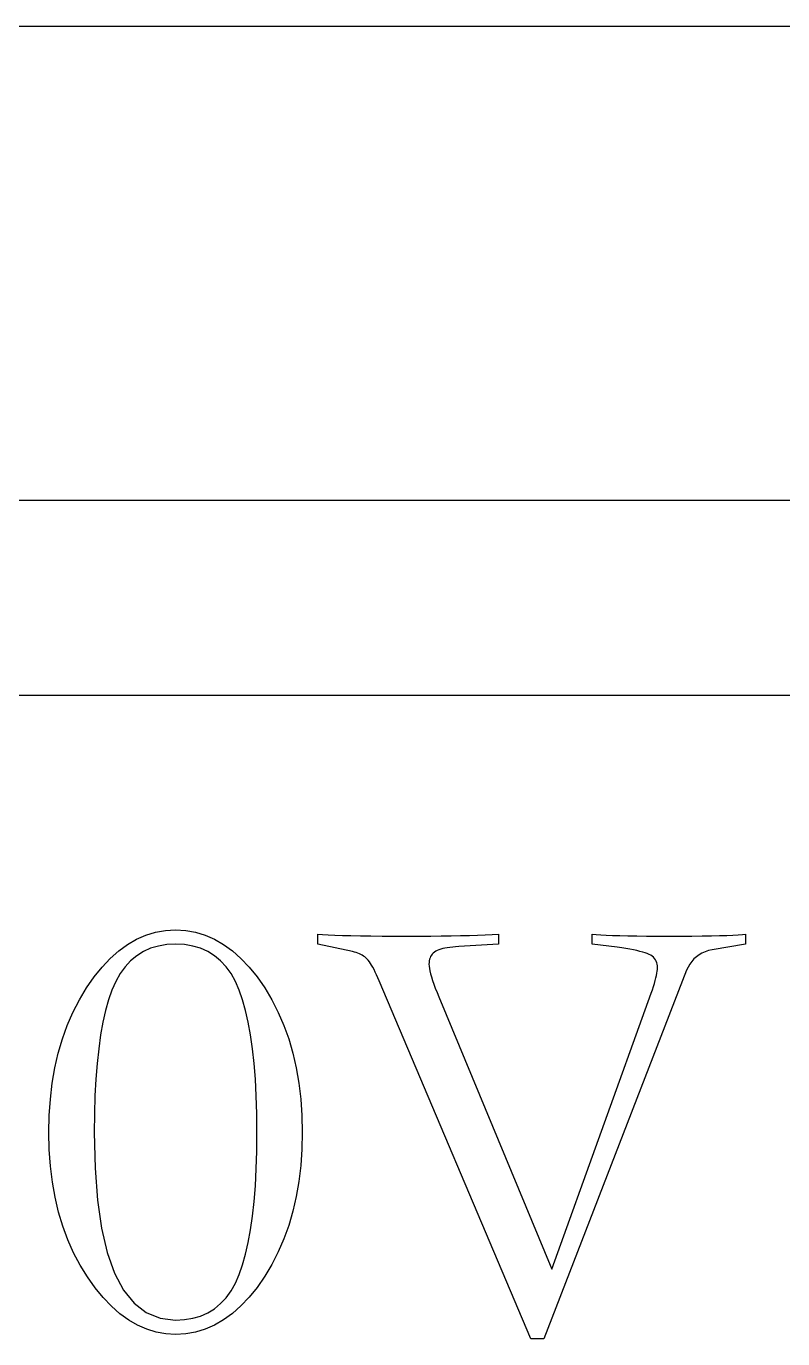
# Model space of a CAD drawing. Header units: millimetres. Extents: x -210 to 210, y -148 to 148.
# Drawn here: x -44.22 to -41, y -59.08 to -53.5 of the extents above; entities that cross this region are included whole.
import ezdxf

# ---------------------------------------------------------------- set-up
doc = ezdxf.new("R2010")
doc.units = ezdxf.units.MM
doc.layers.get('0').update_dxf_attribs({"lineweight": 18})

msp = doc.modelspace()

# ---------------------------------------------------------------- linework, layer by layer
at = {"color": 7, "lineweight": 30}
msp.add_line((-57.4915, -53.5037), (-23.9915, -53.5037), dxfattribs=at)
at = {"color": 7, "lineweight": 30, "ltscale": 0.379079}
msp.add_line((-48.2963, -55.5172), (-33.1331, -55.5172), dxfattribs=at)
at = {"color": 7, "lineweight": 30, "ltscale": 0.375}
msp.add_line((-48.2415, -56.3447), (-33.2415, -56.3447), dxfattribs=at)
at = {"color": 7, "lineweight": 30, "ltscale": 0.001082}
for p, q in [((-43.7475, -57.3817), (-43.7079, -57.3645)), ((-43.625, -57.3447), (-43.5818, -57.3422)), ((-43.5818, -57.3422), (-43.5385, -57.3447)), ((-43.4557, -57.3645), (-43.416, -57.3817)), ((-41.3867, -57.3683), (-41.3434, -57.3679)), ((-43.416, -59.0211), (-43.4557, -59.0383)), ((-43.5385, -59.0581), (-43.5818, -59.0606))]:
    msp.add_line(p, q, dxfattribs=at)
at = {"color": 7, "lineweight": 30, "ltscale": 0.001066}
for p, q in [((-43.7079, -57.3645), (-43.667, -57.3521)), ((-43.4965, -57.3521), (-43.4557, -57.3645)), ((-43.4557, -59.0383), (-43.4965, -59.0507))]:
    msp.add_line(p, q, dxfattribs=at)
at = {"color": 7, "lineweight": 30, "ltscale": 0.001067}
for p, q in [((-43.667, -57.3521), (-43.625, -57.3447)), ((-43.5385, -57.3447), (-43.4965, -57.3521)), ((-43.4965, -59.0507), (-43.5385, -59.0581))]:
    msp.add_line(p, q, dxfattribs=at)
at = {"color": 7, "lineweight": 30, "ltscale": 0.001056}
for p, q in [((-42.9773, -57.403), (-42.9773, -57.3607)), ((-42.2092, -57.3607), (-42.2092, -57.403)), ((-41.8106, -57.403), (-41.8106, -57.3607)), ((-41.1587, -57.3607), (-41.1587, -57.403))]:
    msp.add_line(p, q, dxfattribs=at)
at = {"color": 7, "lineweight": 30, "ltscale": 0.000500375}
msp.add_line((-42.9773, -57.3607), (-42.9573, -57.3622), dxfattribs=at)
at = {"color": 7, "lineweight": 30, "ltscale": 0.000602143}
msp.add_line((-42.9573, -57.3622), (-42.9333, -57.3636), dxfattribs=at)
at = {"color": 7, "lineweight": 30, "ltscale": 0.000704051}
msp.add_line((-42.9333, -57.3636), (-42.9052, -57.3648), dxfattribs=at)
at = {"color": 7, "lineweight": 30, "ltscale": 0.00080455}
msp.add_line((-42.9052, -57.3648), (-42.873, -57.3658), dxfattribs=at)
at = {"color": 7, "lineweight": 30, "ltscale": 0.00090587}
msp.add_line((-42.873, -57.3658), (-42.8368, -57.3666), dxfattribs=at)
at = {"color": 7, "lineweight": 30, "ltscale": 0.001008}
msp.add_line((-42.8368, -57.3666), (-42.7964, -57.3674), dxfattribs=at)
at = {"color": 7, "lineweight": 30, "ltscale": 0.001109}
msp.add_line((-42.7964, -57.3674), (-42.7521, -57.3679), dxfattribs=at)
at = {"color": 7, "lineweight": 30, "ltscale": 0.001211}
msp.add_line((-42.7521, -57.3679), (-42.7036, -57.3683), dxfattribs=at)
at = {"color": 7, "lineweight": 30, "ltscale": 0.001312}
msp.add_line((-42.7036, -57.3683), (-42.6512, -57.3686), dxfattribs=at)
at = {"color": 7, "lineweight": 30, "ltscale": 0.001414}
msp.add_line((-42.6512, -57.3686), (-42.5946, -57.3686), dxfattribs=at)
at = {"color": 7, "lineweight": 30, "ltscale": 0.001248}
msp.add_line((-42.5946, -57.3686), (-42.5446, -57.3686), dxfattribs=at)
at = {"color": 7, "lineweight": 30, "ltscale": 0.001186}
msp.add_line((-42.5446, -57.3686), (-42.4972, -57.3683), dxfattribs=at)
at = {"color": 7, "lineweight": 30, "ltscale": 0.001122}
msp.add_line((-42.4972, -57.3683), (-42.4524, -57.3679), dxfattribs=at)
at = {"color": 7, "lineweight": 30, "ltscale": 0.001059}
msp.add_line((-42.4524, -57.3679), (-42.41, -57.3674), dxfattribs=at)
at = {"color": 7, "lineweight": 30, "ltscale": 0.000995035}
msp.add_line((-42.41, -57.3674), (-42.3702, -57.3666), dxfattribs=at)
at = {"color": 7, "lineweight": 30, "ltscale": 0.000931803}
msp.add_line((-42.3702, -57.3666), (-42.3329, -57.3658), dxfattribs=at)
at = {"color": 7, "lineweight": 30, "ltscale": 0.000868607}
msp.add_line((-42.3329, -57.3658), (-42.2982, -57.3648), dxfattribs=at)
at = {"color": 7, "lineweight": 30, "ltscale": 0.000806206}
msp.add_line((-42.2982, -57.3648), (-42.266, -57.3636), dxfattribs=at)
at = {"color": 7, "lineweight": 30, "ltscale": 0.000742345}
msp.add_line((-42.266, -57.3636), (-42.2363, -57.3622), dxfattribs=at)
at = {"color": 7, "lineweight": 30, "ltscale": 0.000679293}
msp.add_line((-42.2363, -57.3622), (-42.2092, -57.3607), dxfattribs=at)
at = {"color": 7, "lineweight": 30, "ltscale": 0.000403821}
msp.add_line((-41.8106, -57.3607), (-41.7946, -57.3622), dxfattribs=at)
at = {"color": 7, "lineweight": 30, "ltscale": 0.000494014}
msp.add_line((-41.7946, -57.3622), (-41.7748, -57.3636), dxfattribs=at)
at = {"color": 7, "lineweight": 30, "ltscale": 0.000584397}
msp.add_line((-41.7748, -57.3636), (-41.7515, -57.3648), dxfattribs=at)
at = {"color": 7, "lineweight": 30, "ltscale": 0.000675692}
msp.add_line((-41.7515, -57.3648), (-41.7245, -57.3658), dxfattribs=at)
at = {"color": 7, "lineweight": 30, "ltscale": 0.0007663}
msp.add_line((-41.7245, -57.3658), (-41.6938, -57.3666), dxfattribs=at)
at = {"color": 7, "lineweight": 30, "ltscale": 0.000857731}
msp.add_line((-41.6938, -57.3666), (-41.6595, -57.3674), dxfattribs=at)
at = {"color": 7, "lineweight": 30, "ltscale": 0.000948433}
msp.add_line((-41.6595, -57.3674), (-41.6216, -57.3679), dxfattribs=at)
at = {"color": 7, "lineweight": 30, "ltscale": 0.001039}
msp.add_line((-41.6216, -57.3679), (-41.58, -57.3683), dxfattribs=at)
at = {"color": 7, "lineweight": 30, "ltscale": 0.001131}
msp.add_line((-41.58, -57.3683), (-41.5348, -57.3686), dxfattribs=at)
at = {"color": 7, "lineweight": 30, "ltscale": 0.001221}
msp.add_line((-41.5348, -57.3686), (-41.486, -57.3686), dxfattribs=at)
at = {"color": 7, "lineweight": 30, "ltscale": 0.001293}
msp.add_line((-41.486, -57.3686), (-41.4342, -57.3686), dxfattribs=at)
at = {"color": 7, "lineweight": 30, "ltscale": 0.001188}
msp.add_line((-41.4342, -57.3686), (-41.3867, -57.3683), dxfattribs=at)
at = {"color": 7, "lineweight": 30, "ltscale": 0.000976659}
msp.add_line((-41.3434, -57.3679), (-41.3044, -57.3674), dxfattribs=at)
at = {"color": 7, "lineweight": 30, "ltscale": 0.000871461}
msp.add_line((-41.3044, -57.3674), (-41.2695, -57.3666), dxfattribs=at)
at = {"color": 7, "lineweight": 30, "ltscale": 0.000765537}
msp.add_line((-41.2695, -57.3666), (-41.2389, -57.3658), dxfattribs=at)
at = {"color": 7, "lineweight": 30, "ltscale": 0.000660445}
msp.add_line((-41.2389, -57.3658), (-41.2125, -57.3648), dxfattribs=at)
at = {"color": 7, "lineweight": 30, "ltscale": 0.000555444}
msp.add_line((-41.2125, -57.3648), (-41.1903, -57.3636), dxfattribs=at)
at = {"color": 7, "lineweight": 30, "ltscale": 0.000449877}
msp.add_line((-41.1903, -57.3636), (-41.1724, -57.3622), dxfattribs=at)
at = {"color": 7, "lineweight": 30, "ltscale": 0.000345373}
msp.add_line((-41.1724, -57.3622), (-41.1587, -57.3607), dxfattribs=at)
at = {"color": 7, "lineweight": 30, "ltscale": 0.001153}
for p, q in [((-43.8233, -57.4311), (-43.786, -57.4039)), ((-43.3775, -57.4039), (-43.3402, -57.4311)), ((-43.3402, -58.9717), (-43.3775, -58.9989))]:
    msp.add_line(p, q, dxfattribs=at)
at = {"color": 7, "lineweight": 30, "ltscale": 0.00111}
for p, q in [((-43.786, -57.4039), (-43.7475, -57.3817)), ((-43.416, -57.3817), (-43.3775, -57.4039)), ((-43.3775, -58.9989), (-43.416, -59.0211))]:
    msp.add_line(p, q, dxfattribs=at)
at = {"color": 7, "lineweight": 30, "ltscale": 0.000839486}
for p, q in [((-43.6881, -57.4205), (-43.7188, -57.4342)), ((-43.4447, -57.4342), (-43.4754, -57.4205))]:
    msp.add_line(p, q, dxfattribs=at)
at = {"color": 7, "lineweight": 30, "ltscale": 0.000861578}
for p, q in [((-43.6551, -57.4108), (-43.6881, -57.4205)), ((-43.4754, -57.4205), (-43.5084, -57.4108))]:
    msp.add_line(p, q, dxfattribs=at)
at = {"color": 7, "lineweight": 30, "ltscale": 0.000898556}
for p, q in [((-43.6196, -57.4049), (-43.6551, -57.4108)), ((-43.5084, -57.4108), (-43.5439, -57.4049))]:
    msp.add_line(p, q, dxfattribs=at)
at = {"color": 7, "lineweight": 30, "ltscale": 0.000948066}
for p, q in [((-43.5818, -57.403), (-43.6196, -57.4049)), ((-43.5439, -57.4049), (-43.5818, -57.403))]:
    msp.add_line(p, q, dxfattribs=at)
at = {"color": 7, "lineweight": 30, "ltscale": 0.003779}
msp.add_line((-42.8295, -57.4346), (-42.9773, -57.403), dxfattribs=at)
at = {"color": 7, "lineweight": 30, "ltscale": 0.000205996}
msp.add_line((-42.4548, -57.4243), (-42.4626, -57.427), dxfattribs=at)
at = {"color": 7, "lineweight": 30, "ltscale": 0.000222697}
msp.add_line((-42.4462, -57.4219), (-42.4548, -57.4243), dxfattribs=at)
at = {"color": 7, "lineweight": 30, "ltscale": 0.000240192}
msp.add_line((-42.4369, -57.4198), (-42.4462, -57.4219), dxfattribs=at)
at = {"color": 7, "lineweight": 30, "ltscale": 0.00025815}
msp.add_line((-42.4267, -57.4179), (-42.4369, -57.4198), dxfattribs=at)
at = {"color": 7, "lineweight": 30, "ltscale": 0.000276618}
msp.add_line((-42.4157, -57.4164), (-42.4267, -57.4179), dxfattribs=at)
at = {"color": 7, "lineweight": 30, "ltscale": 0.000295393}
msp.add_line((-42.404, -57.4151), (-42.4157, -57.4164), dxfattribs=at)
at = {"color": 7, "lineweight": 30, "ltscale": 0.000314488}
msp.add_line((-42.3914, -57.4142), (-42.404, -57.4151), dxfattribs=at)
at = {"color": 7, "lineweight": 30, "ltscale": 0.000333074}
msp.add_line((-42.3781, -57.4135), (-42.3914, -57.4142), dxfattribs=at)
at = {"color": 7, "lineweight": 30, "ltscale": 0.004232}
msp.add_line((-42.2092, -57.403), (-42.3781, -57.4135), dxfattribs=at)
at = {"color": 7, "lineweight": 30, "ltscale": 0.00266}
msp.add_line((-41.705, -57.4161), (-41.8106, -57.403), dxfattribs=at)
at = {"color": 7, "lineweight": 30, "ltscale": 0.000489852}
msp.add_line((-41.6856, -57.4188), (-41.705, -57.4161), dxfattribs=at)
at = {"color": 7, "lineweight": 30, "ltscale": 0.000458387}
msp.add_line((-41.6675, -57.4216), (-41.6856, -57.4188), dxfattribs=at)
at = {"color": 7, "lineweight": 30, "ltscale": 0.000426325}
msp.add_line((-41.6507, -57.4244), (-41.6675, -57.4216), dxfattribs=at)
at = {"color": 7, "lineweight": 30, "ltscale": 0.000395112}
msp.add_line((-41.6352, -57.4273), (-41.6507, -57.4244), dxfattribs=at)
at = {"color": 7, "lineweight": 30, "ltscale": 0.003613}
msp.add_line((-41.1587, -57.403), (-41.3012, -57.4267), dxfattribs=at)
at = {"color": 7, "lineweight": 30, "ltscale": 0.001271}
for p, q in [((-43.8943, -57.5002), (-43.8594, -57.4632)), ((-43.2841, -58.7196), (-43.2728, -58.6701))]:
    msp.add_line(p, q, dxfattribs=at)
at = {"color": 7, "lineweight": 30, "ltscale": 0.001207}
for p, q in [((-43.8594, -57.4632), (-43.8233, -57.4311)), ((-43.3402, -57.4311), (-43.3041, -57.4632)), ((-43.3041, -58.9396), (-43.3402, -58.9717))]:
    msp.add_line(p, q, dxfattribs=at)
at = {"color": 7, "lineweight": 30, "ltscale": 0.000863858}
for p, q in [((-43.7729, -57.4733), (-43.7964, -57.4987)), ((-43.3672, -57.4987), (-43.3906, -57.4733))]:
    msp.add_line(p, q, dxfattribs=at)
at = {"color": 7, "lineweight": 30, "ltscale": 0.000840869}
msp.add_line((-43.747, -57.4518), (-43.7729, -57.4733), dxfattribs=at)
at = {"color": 7, "lineweight": 30, "ltscale": 0.000831359}
msp.add_line((-43.7188, -57.4342), (-43.747, -57.4518), dxfattribs=at)
at = {"color": 7, "lineweight": 30, "ltscale": 0.000832007}
msp.add_line((-43.4164, -57.4518), (-43.4447, -57.4342), dxfattribs=at)
at = {"color": 7, "lineweight": 30, "ltscale": 0.000840282}
msp.add_line((-43.3906, -57.4733), (-43.4164, -57.4518), dxfattribs=at)
at = {"color": 7, "lineweight": 30, "ltscale": 0.001272}
for p, q in [((-43.3041, -57.4632), (-43.2692, -57.5002)), ((-43.2692, -58.9026), (-43.3041, -58.9396))]:
    msp.add_line(p, q, dxfattribs=at)
at = {"color": 7, "lineweight": 30, "ltscale": 0.000198648}
msp.add_line((-42.8217, -57.4364), (-42.8295, -57.4346), dxfattribs=at)
at = {"color": 7, "lineweight": 30, "ltscale": 0.000192363}
msp.add_line((-42.8143, -57.4384), (-42.8217, -57.4364), dxfattribs=at)
at = {"color": 7, "lineweight": 30, "ltscale": 0.000185954}
msp.add_line((-42.8073, -57.4408), (-42.8143, -57.4384), dxfattribs=at)
at = {"color": 7, "lineweight": 30, "ltscale": 0.000180918}
msp.add_line((-42.8006, -57.4435), (-42.8073, -57.4408), dxfattribs=at)
at = {"color": 7, "lineweight": 30, "ltscale": 0.000176276}
msp.add_line((-42.7942, -57.4465), (-42.8006, -57.4435), dxfattribs=at)
at = {"color": 7, "lineweight": 30, "ltscale": 0.00017244}
msp.add_line((-42.7881, -57.4498), (-42.7942, -57.4465), dxfattribs=at)
at = {"color": 7, "lineweight": 30, "ltscale": 0.000168567}
msp.add_line((-42.7825, -57.4535), (-42.7881, -57.4498), dxfattribs=at)
at = {"color": 7, "lineweight": 30, "ltscale": 0.000166209}
msp.add_line((-42.7771, -57.4574), (-42.7825, -57.4535), dxfattribs=at)
at = {"color": 7, "lineweight": 30, "ltscale": 0.000164512}
msp.add_line((-42.7721, -57.4617), (-42.7771, -57.4574), dxfattribs=at)
at = {"color": 7, "lineweight": 30, "ltscale": 0.000163871}
msp.add_line((-42.7675, -57.4663), (-42.7721, -57.4617), dxfattribs=at)
at = {"color": 7, "lineweight": 30, "ltscale": 0.00017261}
msp.add_line((-42.7629, -57.4715), (-42.7675, -57.4663), dxfattribs=at)
at = {"color": 7, "lineweight": 30, "ltscale": 0.00019243}
msp.add_line((-42.7582, -57.4776), (-42.7629, -57.4715), dxfattribs=at)
at = {"color": 7, "lineweight": 30, "ltscale": 0.000211988}
msp.add_line((-42.7534, -57.4846), (-42.7582, -57.4776), dxfattribs=at)
at = {"color": 7, "lineweight": 30, "ltscale": 0.000179803}
msp.add_line((-42.5045, -57.4802), (-42.5048, -57.4874), dxfattribs=at)
at = {"color": 7, "lineweight": 30, "ltscale": 0.000171379}
msp.add_line((-42.5037, -57.4734), (-42.5045, -57.4802), dxfattribs=at)
at = {"color": 7, "lineweight": 30, "ltscale": 0.000163995}
msp.add_line((-42.5022, -57.467), (-42.5037, -57.4734), dxfattribs=at)
at = {"color": 7, "lineweight": 30, "ltscale": 0.000158573}
msp.add_line((-42.5002, -57.461), (-42.5022, -57.467), dxfattribs=at)
at = {"color": 7, "lineweight": 30, "ltscale": 0.000154785}
msp.add_line((-42.4976, -57.4554), (-42.5002, -57.461), dxfattribs=at)
at = {"color": 7, "lineweight": 30, "ltscale": 0.000152697}
msp.add_line((-42.4944, -57.4502), (-42.4976, -57.4554), dxfattribs=at)
at = {"color": 7, "lineweight": 30, "ltscale": 0.000153235}
msp.add_line((-42.4906, -57.4454), (-42.4944, -57.4502), dxfattribs=at)
at = {"color": 7, "lineweight": 30, "ltscale": 0.000155238}
msp.add_line((-42.4862, -57.441), (-42.4906, -57.4454), dxfattribs=at)
at = {"color": 7, "lineweight": 30, "ltscale": 0.000158719}
msp.add_line((-42.4813, -57.4369), (-42.4862, -57.441), dxfattribs=at)
at = {"color": 7, "lineweight": 30, "ltscale": 0.000165264}
msp.add_line((-42.4758, -57.4333), (-42.4813, -57.4369), dxfattribs=at)
at = {"color": 7, "lineweight": 30, "ltscale": 0.000175342}
msp.add_line((-42.4696, -57.43), (-42.4758, -57.4333), dxfattribs=at)
at = {"color": 7, "lineweight": 30, "ltscale": 0.000190741}
msp.add_line((-42.4626, -57.427), (-42.4696, -57.43), dxfattribs=at)
at = {"color": 7, "lineweight": 30, "ltscale": 0.000364053}
msp.add_line((-41.6209, -57.4303), (-41.6352, -57.4273), dxfattribs=at)
at = {"color": 7, "lineweight": 30, "ltscale": 0.000332537}
msp.add_line((-41.608, -57.4334), (-41.6209, -57.4303), dxfattribs=at)
at = {"color": 7, "lineweight": 30, "ltscale": 0.000301901}
msp.add_line((-41.5963, -57.4366), (-41.608, -57.4334), dxfattribs=at)
at = {"color": 7, "lineweight": 30, "ltscale": 0.000270985}
msp.add_line((-41.586, -57.4398), (-41.5963, -57.4366), dxfattribs=at)
at = {"color": 7, "lineweight": 30, "ltscale": 0.00024124}
msp.add_line((-41.5769, -57.4431), (-41.586, -57.4398), dxfattribs=at)
at = {"color": 7, "lineweight": 30, "ltscale": 0.000212258}
msp.add_line((-41.5691, -57.4465), (-41.5769, -57.4431), dxfattribs=at)
at = {"color": 7, "lineweight": 30, "ltscale": 0.000192442}
msp.add_line((-41.5623, -57.4502), (-41.5691, -57.4465), dxfattribs=at)
at = {"color": 7, "lineweight": 30, "ltscale": 0.000182619}
msp.add_line((-41.5563, -57.4543), (-41.5623, -57.4502), dxfattribs=at)
at = {"color": 7, "lineweight": 30, "ltscale": 0.000176058}
msp.add_line((-41.5509, -57.4588), (-41.5563, -57.4543), dxfattribs=at)
at = {"color": 7, "lineweight": 30, "ltscale": 0.000170081}
msp.add_line((-41.5463, -57.4638), (-41.5509, -57.4588), dxfattribs=at)
at = {"color": 7, "lineweight": 30, "ltscale": 0.000168026}
msp.add_line((-41.5424, -57.4693), (-41.5463, -57.4638), dxfattribs=at)
at = {"color": 7, "lineweight": 30, "ltscale": 0.000167796}
msp.add_line((-41.5392, -57.4752), (-41.5424, -57.4693), dxfattribs=at)
at = {"color": 7, "lineweight": 30, "ltscale": 0.000170578}
msp.add_line((-41.5367, -57.4815), (-41.5392, -57.4752), dxfattribs=at)
at = {"color": 7, "lineweight": 30, "ltscale": 0.000175611}
msp.add_line((-41.5349, -57.4883), (-41.5367, -57.4815), dxfattribs=at)
at = {"color": 7, "lineweight": 30, "ltscale": 0.000354659}
msp.add_line((-41.3875, -57.476), (-41.3958, -57.4875), dxfattribs=at)
at = {"color": 7, "lineweight": 30, "ltscale": 0.000348334}
msp.add_line((-41.3782, -57.4657), (-41.3875, -57.476), dxfattribs=at)
at = {"color": 7, "lineweight": 30, "ltscale": 0.000346704}
msp.add_line((-41.3679, -57.4564), (-41.3782, -57.4657), dxfattribs=at)
at = {"color": 7, "lineweight": 30, "ltscale": 0.000348842}
msp.add_line((-41.3565, -57.4482), (-41.3679, -57.4564), dxfattribs=at)
at = {"color": 7, "lineweight": 30, "ltscale": 0.000355055}
msp.add_line((-41.3442, -57.4412), (-41.3565, -57.4482), dxfattribs=at)
at = {"color": 7, "lineweight": 30, "ltscale": 0.000364937}
msp.add_line((-41.3309, -57.4353), (-41.3442, -57.4412), dxfattribs=at)
at = {"color": 7, "lineweight": 30, "ltscale": 0.000377639}
msp.add_line((-41.3166, -57.4304), (-41.3309, -57.4353), dxfattribs=at)
at = {"color": 7, "lineweight": 30, "ltscale": 0.000394885}
msp.add_line((-41.3012, -57.4267), (-41.3166, -57.4304), dxfattribs=at)
at = {"color": 7, "lineweight": 30, "ltscale": 0.001346}
for p, q in [((-43.928, -57.5421), (-43.8943, -57.5002)), ((-43.2692, -57.5002), (-43.2355, -57.5421)), ((-43.2355, -58.8607), (-43.2692, -58.9026))]:
    msp.add_line(p, q, dxfattribs=at)
at = {"color": 7, "lineweight": 30, "ltscale": 0.000952181}
for p, q in [((-43.8174, -57.528), (-43.8361, -57.5612)), ((-43.3275, -57.5612), (-43.3461, -57.528))]:
    msp.add_line(p, q, dxfattribs=at)
at = {"color": 7, "lineweight": 30, "ltscale": 0.00090198}
for p, q in [((-43.7964, -57.4987), (-43.8174, -57.528)), ((-43.3461, -57.528), (-43.3672, -57.4987))]:
    msp.add_line(p, q, dxfattribs=at)
at = {"color": 7, "lineweight": 30, "ltscale": 0.000233154}
msp.add_line((-42.7484, -57.4925), (-42.7534, -57.4846), dxfattribs=at)
at = {"color": 7, "lineweight": 30, "ltscale": 0.000253613}
msp.add_line((-42.7434, -57.5013), (-42.7484, -57.4925), dxfattribs=at)
at = {"color": 7, "lineweight": 30, "ltscale": 0.0002753}
msp.add_line((-42.7382, -57.511), (-42.7434, -57.5013), dxfattribs=at)
at = {"color": 7, "lineweight": 30, "ltscale": 0.000296332}
msp.add_line((-42.7328, -57.5215), (-42.7382, -57.511), dxfattribs=at)
at = {"color": 7, "lineweight": 30, "ltscale": 0.000317714}
msp.add_line((-42.7274, -57.533), (-42.7328, -57.5215), dxfattribs=at)
at = {"color": 7, "lineweight": 30, "ltscale": 0.000339906}
msp.add_line((-42.7217, -57.5454), (-42.7274, -57.533), dxfattribs=at)
at = {"color": 7, "lineweight": 30, "ltscale": 0.000213509}
msp.add_line((-42.5048, -57.4874), (-42.5044, -57.4959), dxfattribs=at)
at = {"color": 7, "lineweight": 30, "ltscale": 0.000245569}
msp.add_line((-42.5044, -57.4959), (-42.5031, -57.5057), dxfattribs=at)
at = {"color": 7, "lineweight": 30, "ltscale": 0.000278721}
msp.add_line((-42.5031, -57.5057), (-42.501, -57.5166), dxfattribs=at)
at = {"color": 7, "lineweight": 30, "ltscale": 0.000313094}
msp.add_line((-42.501, -57.5166), (-42.4981, -57.5288), dxfattribs=at)
at = {"color": 7, "lineweight": 30, "ltscale": 0.000347876}
msp.add_line((-42.4981, -57.5288), (-42.4943, -57.5422), dxfattribs=at)
at = {"color": 7, "lineweight": 30, "ltscale": 0.041971}
msp.add_line((-41.4094, -57.5138), (-42.0165, -59.079), dxfattribs=at)
at = {"color": 7, "lineweight": 30, "ltscale": 0.000266138}
msp.add_line((-41.5401, -57.5461), (-41.5377, -57.5358), dxfattribs=at)
at = {"color": 7, "lineweight": 30, "ltscale": 0.000241421}
msp.add_line((-41.5377, -57.5358), (-41.5359, -57.5263), dxfattribs=at)
at = {"color": 7, "lineweight": 30, "ltscale": 0.000216882}
msp.add_line((-41.5359, -57.5263), (-41.5345, -57.5177), dxfattribs=at)
at = {"color": 7, "lineweight": 30, "ltscale": 0.000183155}
msp.add_line((-41.5338, -57.4956), (-41.5349, -57.4883), dxfattribs=at)
at = {"color": 7, "lineweight": 30, "ltscale": 0.000193092}
msp.add_line((-41.5345, -57.5177), (-41.5338, -57.51), dxfattribs=at)
at = {"color": 7, "lineweight": 30, "ltscale": 0.000192479}
msp.add_line((-41.5335, -57.5032), (-41.5338, -57.4956), dxfattribs=at)
at = {"color": 7, "lineweight": 30, "ltscale": 0.000169702}
msp.add_line((-41.5338, -57.51), (-41.5335, -57.5032), dxfattribs=at)
at = {"color": 7, "lineweight": 30, "ltscale": 0.000377038}
msp.add_line((-41.4031, -57.5001), (-41.4094, -57.5138), dxfattribs=at)
at = {"color": 7, "lineweight": 30, "ltscale": 0.000363886}
msp.add_line((-41.3958, -57.4875), (-41.4031, -57.5001), dxfattribs=at)
at = {"color": 7, "lineweight": 30, "ltscale": 0.001474}
for p, q in [((-43.9909, -57.6396), (-43.9605, -57.589)), ((-43.203, -57.589), (-43.1726, -57.6396)), ((-43.9566, -58.8164), (-43.9877, -58.7663))]:
    msp.add_line(p, q, dxfattribs=at)
at = {"color": 7, "lineweight": 30, "ltscale": 0.001427}
for p, q in [((-43.9605, -57.589), (-43.928, -57.5421)), ((-43.2355, -57.5421), (-43.203, -57.589)), ((-43.203, -58.8138), (-43.2355, -58.8607))]:
    msp.add_line(p, q, dxfattribs=at)
at = {"color": 7, "lineweight": 30, "ltscale": 0.001013}
for p, q in [((-43.8361, -57.5612), (-43.8523, -57.5983)), ((-43.3112, -57.5983), (-43.3275, -57.5612))]:
    msp.add_line(p, q, dxfattribs=at)
at = {"color": 7, "lineweight": 30, "ltscale": 0.000361722}
msp.add_line((-42.716, -57.5587), (-42.7217, -57.5454), dxfattribs=at)
at = {"color": 7, "lineweight": 30, "ltscale": 0.041279}
msp.add_line((-42.072, -59.079), (-42.716, -57.5587), dxfattribs=at)
at = {"color": 7, "lineweight": 30, "ltscale": 0.000382861}
msp.add_line((-42.4943, -57.5422), (-42.4896, -57.5568), dxfattribs=at)
at = {"color": 7, "lineweight": 30, "ltscale": 0.000418383}
msp.add_line((-42.4896, -57.5568), (-42.4841, -57.5726), dxfattribs=at)
at = {"color": 7, "lineweight": 30, "ltscale": 0.000454069}
msp.add_line((-42.4841, -57.5726), (-42.4778, -57.5896), dxfattribs=at)
at = {"color": 7, "lineweight": 30, "ltscale": 0.000490127}
msp.add_line((-42.4778, -57.5896), (-42.4706, -57.6078), dxfattribs=at)
at = {"color": 7, "lineweight": 30, "ltscale": 0.000366802}
msp.add_line((-41.5549, -57.5966), (-41.5504, -57.5826), dxfattribs=at)
at = {"color": 7, "lineweight": 30, "ltscale": 0.000341269}
msp.add_line((-41.5504, -57.5826), (-41.5464, -57.5696), dxfattribs=at)
at = {"color": 7, "lineweight": 30, "ltscale": 0.000315811}
msp.add_line((-41.5464, -57.5696), (-41.543, -57.5574), dxfattribs=at)
at = {"color": 7, "lineweight": 30, "ltscale": 0.000291074}
msp.add_line((-41.543, -57.5574), (-41.5401, -57.5461), dxfattribs=at)
at = {"color": 7, "lineweight": 30, "ltscale": 0.001488}
for p, q in [((-44.018, -57.6926), (-43.9909, -57.6396)), ((-43.1726, -57.6396), (-43.1455, -57.6926))]:
    msp.add_line(p, q, dxfattribs=at)
at = {"color": 7, "lineweight": 30, "ltscale": 0.001181}
for p, q in [((-43.8666, -57.6395), (-43.8794, -57.685)), ((-43.2841, -57.685), (-43.2969, -57.6395))]:
    msp.add_line(p, q, dxfattribs=at)
at = {"color": 7, "lineweight": 30, "ltscale": 0.001091}
msp.add_line((-43.8523, -57.5983), (-43.8666, -57.6395), dxfattribs=at)
at = {"color": 7, "lineweight": 30, "ltscale": 0.00109}
msp.add_line((-43.2969, -57.6395), (-43.3112, -57.5983), dxfattribs=at)
at = {"color": 7, "lineweight": 30, "ltscale": 0.000526138}
msp.add_line((-42.4706, -57.6078), (-42.4626, -57.6273), dxfattribs=at)
at = {"color": 7, "lineweight": 30, "ltscale": 0.031299}
msp.add_line((-42.4626, -57.6273), (-41.9822, -58.7834), dxfattribs=at)
at = {"color": 7, "lineweight": 30, "ltscale": 0.031143}
msp.add_line((-41.9822, -58.7834), (-41.5599, -57.6115), dxfattribs=at)
at = {"color": 7, "lineweight": 30, "ltscale": 0.000391873}
msp.add_line((-41.5599, -57.6115), (-41.5549, -57.5966), dxfattribs=at)
at = {"color": 7, "lineweight": 30, "ltscale": 0.001508}
for p, q in [((-44.042, -57.7479), (-44.018, -57.6926)), ((-43.1455, -57.6926), (-43.1216, -57.7479)), ((-44.0155, -58.7137), (-44.04, -58.6586))]:
    msp.add_line(p, q, dxfattribs=at)
at = {"color": 7, "lineweight": 30, "ltscale": 0.001275}
for p, q in [((-43.8794, -57.685), (-43.8907, -57.7347)), ((-43.2728, -57.7347), (-43.2841, -57.685))]:
    msp.add_line(p, q, dxfattribs=at)
at = {"color": 7, "lineweight": 30, "ltscale": 0.001534}
msp.add_line((-44.0627, -57.8057), (-44.042, -57.7479), dxfattribs=at)
at = {"color": 7, "lineweight": 30, "ltscale": 0.001373}
for p, q in [((-43.8907, -57.7347), (-43.9005, -57.7887)), ((-43.2631, -57.7887), (-43.2728, -57.7347))]:
    msp.add_line(p, q, dxfattribs=at)
at = {"color": 7, "lineweight": 30, "ltscale": 0.001535}
for p, q in [((-43.1216, -57.7479), (-43.1008, -57.8057)), ((-44.04, -58.6586), (-44.0613, -58.601))]:
    msp.add_line(p, q, dxfattribs=at)
at = {"color": 7, "lineweight": 30, "ltscale": 0.001567}
for p, q in [((-44.0803, -57.8658), (-44.0627, -57.8057)), ((-43.1008, -57.8057), (-43.0832, -57.8658))]:
    msp.add_line(p, q, dxfattribs=at)
at = {"color": 7, "lineweight": 30, "ltscale": 0.001472}
for p, q in [((-43.9005, -57.7887), (-43.9087, -57.847)), ((-43.2548, -57.847), (-43.2631, -57.7887))]:
    msp.add_line(p, q, dxfattribs=at)
at = {"color": 7, "lineweight": 30, "ltscale": 0.001605}
for p, q in [((-44.0947, -57.9284), (-44.0803, -57.8658)), ((-43.0832, -57.8658), (-43.0688, -57.9284))]:
    msp.add_line(p, q, dxfattribs=at)
at = {"color": 7, "lineweight": 30, "ltscale": 0.001574}
for p, q in [((-43.9087, -57.847), (-43.9155, -57.9096)), ((-43.248, -57.9096), (-43.2548, -57.847))]:
    msp.add_line(p, q, dxfattribs=at)
at = {"color": 7, "lineweight": 30, "ltscale": 0.001677}
for p, q in [((-43.9155, -57.9096), (-43.9207, -57.9765)), ((-43.2427, -57.9765), (-43.248, -57.9096))]:
    msp.add_line(p, q, dxfattribs=at)
at = {"color": 7, "lineweight": 30, "ltscale": 0.001648}
for p, q in [((-44.1058, -57.9934), (-44.0947, -57.9284)), ((-43.0688, -57.9284), (-43.0577, -57.9934))]:
    msp.add_line(p, q, dxfattribs=at)
at = {"color": 7, "lineweight": 30, "ltscale": 0.001781}
for p, q in [((-43.9207, -57.9765), (-43.9245, -58.0476)), ((-43.239, -58.0476), (-43.2427, -57.9765))]:
    msp.add_line(p, q, dxfattribs=at)
at = {"color": 7, "lineweight": 30, "ltscale": 0.001696}
for p, q in [((-44.1138, -58.0608), (-44.1058, -57.9934)), ((-43.0577, -57.9934), (-43.0497, -58.0608))]:
    msp.add_line(p, q, dxfattribs=at)
at = {"color": 7, "lineweight": 30, "ltscale": 0.001749}
for p, q in [((-44.1186, -58.1305), (-44.1138, -58.0608)), ((-43.0497, -58.0608), (-43.0449, -58.1305))]:
    msp.add_line(p, q, dxfattribs=at)
at = {"color": 7, "lineweight": 30, "ltscale": 0.001886}
for p, q in [((-43.9245, -58.0476), (-43.9268, -58.123)), ((-43.2367, -58.123), (-43.239, -58.0476))]:
    msp.add_line(p, q, dxfattribs=at)
at = {"color": 7, "lineweight": 30, "ltscale": 0.001805}
for p, q in [((-44.1202, -58.2027), (-44.1186, -58.1305)), ((-43.0449, -58.1305), (-43.0433, -58.2027))]:
    msp.add_line(p, q, dxfattribs=at)
at = {"color": 7, "lineweight": 30, "ltscale": 0.001993}
for p, q in [((-43.9268, -58.123), (-43.9275, -58.2027)), ((-43.236, -58.2027), (-43.2367, -58.123))]:
    msp.add_line(p, q, dxfattribs=at)
at = {"color": 7, "lineweight": 30, "ltscale": 0.001817}
msp.add_line((-44.1186, -58.2754), (-44.1202, -58.2027), dxfattribs=at)
at = {"color": 7, "lineweight": 30, "ltscale": 0.003787}
msp.add_line((-43.9275, -58.2027), (-43.9241, -58.3542), dxfattribs=at)
at = {"color": 7, "lineweight": 30, "ltscale": 0.001992}
msp.add_line((-43.2367, -58.2824), (-43.236, -58.2027), dxfattribs=at)
at = {"color": 7, "lineweight": 30, "ltscale": 0.001792}
msp.add_line((-43.0433, -58.2027), (-43.0449, -58.2744), dxfattribs=at)
at = {"color": 7, "lineweight": 30, "ltscale": 0.001758}
msp.add_line((-44.1137, -58.3455), (-44.1186, -58.2754), dxfattribs=at)
at = {"color": 7, "lineweight": 30, "ltscale": 0.001885}
msp.add_line((-43.239, -58.3578), (-43.2367, -58.2824), dxfattribs=at)
at = {"color": 7, "lineweight": 30, "ltscale": 0.001737}
msp.add_line((-43.0449, -58.2744), (-43.0497, -58.3437), dxfattribs=at)
at = {"color": 7, "lineweight": 30, "ltscale": 0.001703}
msp.add_line((-44.1055, -58.4132), (-44.1137, -58.3455), dxfattribs=at)
at = {"color": 7, "lineweight": 30, "ltscale": 0.003398}
msp.add_line((-43.9241, -58.3542), (-43.9137, -58.4897), dxfattribs=at)
at = {"color": 7, "lineweight": 30, "ltscale": 0.001779}
msp.add_line((-43.2427, -58.4288), (-43.239, -58.3578), dxfattribs=at)
at = {"color": 7, "lineweight": 30, "ltscale": 0.001686}
msp.add_line((-43.0497, -58.3437), (-43.0577, -58.4107), dxfattribs=at)
at = {"color": 7, "lineweight": 30, "ltscale": 0.001653}
msp.add_line((-44.094, -58.4783), (-44.1055, -58.4132), dxfattribs=at)
at = {"color": 7, "lineweight": 30, "ltscale": 0.001675}
msp.add_line((-43.248, -58.4956), (-43.2427, -58.4288), dxfattribs=at)
at = {"color": 7, "lineweight": 30, "ltscale": 0.001639}
msp.add_line((-43.0577, -58.4107), (-43.0688, -58.4753), dxfattribs=at)
at = {"color": 7, "lineweight": 30, "ltscale": 0.001608}
msp.add_line((-44.0793, -58.5409), (-44.094, -58.4783), dxfattribs=at)
at = {"color": 7, "lineweight": 30, "ltscale": 0.001598}
msp.add_line((-43.0688, -58.4753), (-43.0832, -58.5376), dxfattribs=at)
at = {"color": 7, "lineweight": 30, "ltscale": 0.00302}
msp.add_line((-43.9137, -58.4897), (-43.8964, -58.6093), dxfattribs=at)
at = {"color": 7, "lineweight": 30, "ltscale": 0.001571}
msp.add_line((-43.2548, -58.5581), (-43.248, -58.4956), dxfattribs=at)
at = {"color": 7, "lineweight": 30, "ltscale": 0.001561}
msp.add_line((-43.0832, -58.5376), (-43.1008, -58.5975), dxfattribs=at)
at = {"color": 7, "lineweight": 30, "ltscale": 0.001569}
msp.add_line((-44.0613, -58.601), (-44.0793, -58.5409), dxfattribs=at)
at = {"color": 7, "lineweight": 30, "ltscale": 0.001469}
msp.add_line((-43.2631, -58.6162), (-43.2548, -58.5581), dxfattribs=at)
at = {"color": 7, "lineweight": 30, "ltscale": 0.002661}
msp.add_line((-43.8964, -58.6093), (-43.8722, -58.7129), dxfattribs=at)
at = {"color": 7, "lineweight": 30, "ltscale": 0.001368}
msp.add_line((-43.2728, -58.6701), (-43.2631, -58.6162), dxfattribs=at)
at = {"color": 7, "lineweight": 30, "ltscale": 0.00153}
msp.add_line((-43.1008, -58.5975), (-43.1216, -58.6551), dxfattribs=at)
at = {"color": 7, "lineweight": 30, "ltscale": 0.001505}
msp.add_line((-43.1216, -58.6551), (-43.1455, -58.7104), dxfattribs=at)
at = {"color": 7, "lineweight": 30, "ltscale": 0.001487}
msp.add_line((-43.9877, -58.7663), (-44.0155, -58.7137), dxfattribs=at)
at = {"color": 7, "lineweight": 30, "ltscale": 0.002326}
msp.add_line((-43.8722, -58.7129), (-43.8411, -58.8006), dxfattribs=at)
at = {"color": 7, "lineweight": 30, "ltscale": 0.001176}
msp.add_line((-43.2969, -58.7649), (-43.2841, -58.7196), dxfattribs=at)
at = {"color": 7, "lineweight": 30, "ltscale": 0.001473}
msp.add_line((-43.1726, -58.7632), (-43.203, -58.8138), dxfattribs=at)
at = {"color": 7, "lineweight": 30, "ltscale": 0.001486}
msp.add_line((-43.1455, -58.7104), (-43.1726, -58.7632), dxfattribs=at)
at = {"color": 7, "lineweight": 30, "ltscale": 0.001426}
msp.add_line((-43.9234, -58.8628), (-43.9566, -58.8164), dxfattribs=at)
at = {"color": 7, "lineweight": 30, "ltscale": 0.00203}
msp.add_line((-43.8411, -58.8006), (-43.803, -58.8723), dxfattribs=at)
at = {"color": 7, "lineweight": 30, "ltscale": 0.001007}
msp.add_line((-43.3275, -58.8427), (-43.3112, -58.8058), dxfattribs=at)
at = {"color": 7, "lineweight": 30, "ltscale": 0.001084}
msp.add_line((-43.3112, -58.8058), (-43.2969, -58.7649), dxfattribs=at)
at = {"color": 7, "lineweight": 30, "ltscale": 0.001344}
msp.add_line((-43.8892, -58.9043), (-43.9234, -58.8628), dxfattribs=at)
at = {"color": 7, "lineweight": 30, "ltscale": 0.001791}
msp.add_line((-43.803, -58.8723), (-43.7581, -58.9281), dxfattribs=at)
at = {"color": 7, "lineweight": 30, "ltscale": 0.000947195}
msp.add_line((-43.3461, -58.8757), (-43.3275, -58.8427), dxfattribs=at)
at = {"color": 7, "lineweight": 30, "ltscale": 0.001268}
msp.add_line((-43.8541, -58.9409), (-43.8892, -58.9043), dxfattribs=at)
at = {"color": 7, "lineweight": 30, "ltscale": 0.001635}
msp.add_line((-43.7581, -58.9281), (-43.7062, -58.968), dxfattribs=at)
at = {"color": 7, "lineweight": 30, "ltscale": 0.00083797}
msp.add_line((-43.4164, -58.9514), (-43.3906, -58.93), dxfattribs=at)
at = {"color": 7, "lineweight": 30, "ltscale": 0.000860779}
msp.add_line((-43.3906, -58.93), (-43.3672, -58.9048), dxfattribs=at)
at = {"color": 7, "lineweight": 30, "ltscale": 0.000897958}
msp.add_line((-43.3672, -58.9048), (-43.3461, -58.8757), dxfattribs=at)
at = {"color": 7, "lineweight": 30, "ltscale": 0.001201}
msp.add_line((-43.8181, -58.9727), (-43.8541, -58.9409), dxfattribs=at)
at = {"color": 7, "lineweight": 30, "ltscale": 0.001143}
msp.add_line((-43.781, -58.9995), (-43.8181, -58.9727), dxfattribs=at)
at = {"color": 7, "lineweight": 30, "ltscale": 0.001586}
msp.add_line((-43.7062, -58.968), (-43.6475, -58.9919), dxfattribs=at)
at = {"color": 7, "lineweight": 30, "ltscale": 0.000861146}
msp.add_line((-43.5084, -58.9921), (-43.4754, -58.9824), dxfattribs=at)
at = {"color": 7, "lineweight": 30, "ltscale": 0.000838557}
msp.add_line((-43.4754, -58.9824), (-43.4447, -58.9688), dxfattribs=at)
at = {"color": 7, "lineweight": 30, "ltscale": 0.000830399}
msp.add_line((-43.4447, -58.9688), (-43.4164, -58.9514), dxfattribs=at)
at = {"color": 7, "lineweight": 30, "ltscale": 0.001097}
msp.add_line((-43.7431, -59.0215), (-43.781, -58.9995), dxfattribs=at)
at = {"color": 7, "lineweight": 30, "ltscale": 0.001062}
msp.add_line((-43.7042, -59.0386), (-43.7431, -59.0215), dxfattribs=at)
at = {"color": 7, "lineweight": 30, "ltscale": 0.001042}
msp.add_line((-43.6643, -59.0508), (-43.7042, -59.0386), dxfattribs=at)
at = {"color": 7, "lineweight": 30, "ltscale": 0.001655}
msp.add_line((-43.6475, -58.9919), (-43.5818, -58.9999), dxfattribs=at)
at = {"color": 7, "lineweight": 30, "ltscale": 0.000948047}
msp.add_line((-43.5818, -58.9999), (-43.5439, -58.9979), dxfattribs=at)
at = {"color": 7, "lineweight": 30, "ltscale": 0.000898401}
msp.add_line((-43.5439, -58.9979), (-43.5084, -58.9921), dxfattribs=at)
at = {"color": 7, "lineweight": 30, "ltscale": 0.001036}
msp.add_line((-43.6235, -59.0581), (-43.6643, -59.0508), dxfattribs=at)
at = {"color": 7, "lineweight": 30, "ltscale": 0.001045}
msp.add_line((-43.5818, -59.0606), (-43.6235, -59.0581), dxfattribs=at)
at = {"color": 7, "lineweight": 30, "ltscale": 0.001386}
msp.add_line((-42.0165, -59.079), (-42.072, -59.079), dxfattribs=at)

doc.saveas('drawing.dxf')
